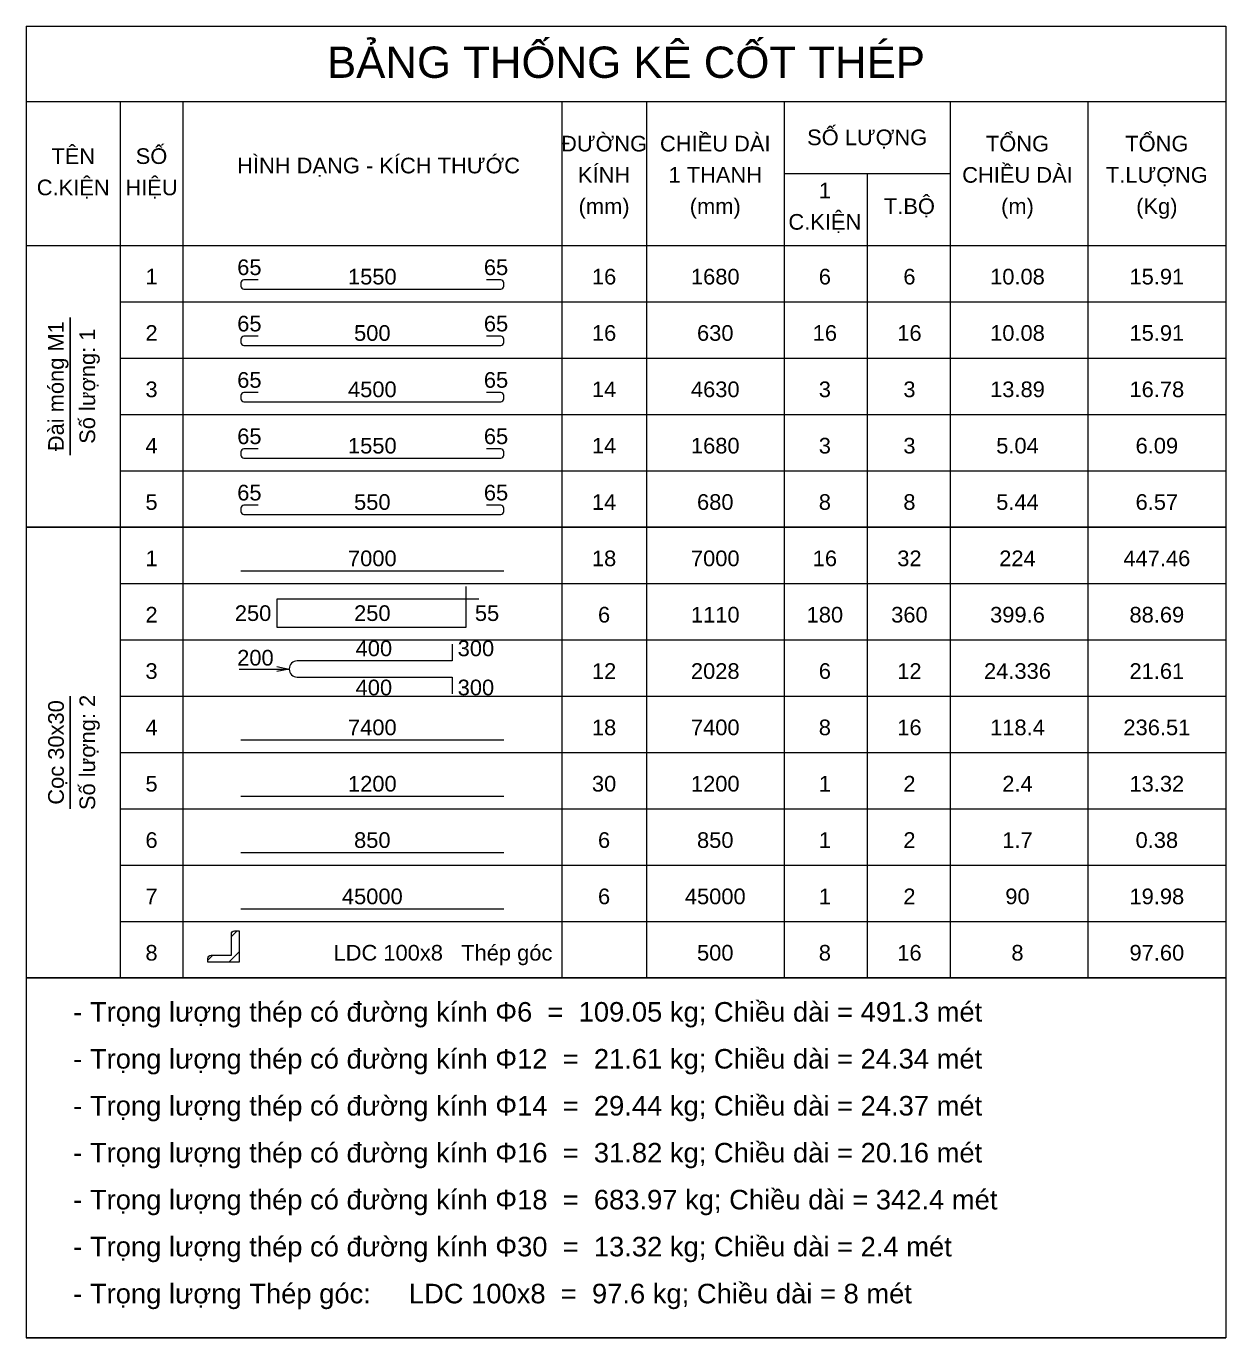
# Model space of a CAD drawing. Header units: inches. Extents: x -995865 to -814036, y 3430062 to 3602072.
# Drawn here: x -849672 to -830522, y 3432900 to 3453850 of the extents above; entities that cross this region are included whole.
import ezdxf
from ezdxf.enums import TextEntityAlignment as Align

# ---------------------------------------------------------------- set-up
doc = ezdxf.new("R2010")
doc.units = ezdxf.units.IN
doc.header["$LTSCALE"] = 2.8
doc.header["$MEASUREMENT"] = 0
doc.linetypes.add('HIDDENX2', pattern=[0.75, 0.5, -0.25])
for name, color, linetype, lineweight in [('Bao', 2, 'Continuous', 0), ('NetMo', 9, 'HIDDENX2', 0), ('Steel', 4, 'Continuous', 0), ('TextThep', 7, 'Continuous', 0)]:
    doc.layers.add(name, color=color, linetype=linetype, lineweight=lineweight)
doc.layers.add('text', color=3, linetype='Continuous')
doc.styles.add('Hoa', font='microsslv.ttf')
doc.styles.add('Thuong', font='microsslv.ttf')

msp = doc.modelspace()

# ---------------------------------------------------------------- hatches: boundary and pattern name
at = {"layer": 'TextThep'}
h = msp.add_hatch(dxfattribs=at)
h.set_pattern_fill('_USER', color=253, scale=258.24197, angle=45, style=0, pattern_type=0)
h.set_pattern_definition([(45, (-849672.26, 4496599.8), (-182.60465, 182.60465), [])])
h.paths.add_polyline_path([(-846272.3, 3439399.8), (-846272.3, 3438899.8), (-846772.3, 3438899.8), (-846772.3, 3438962.3, -0.4142136), (-846722.3, 3439012.3), (-846397.3, 3439012.3), (-846397.3, 3439349.8, -0.4142136), (-846347.3, 3439399.8)], flags=0)

# ---------------------------------------------------------------- linework, layer by layer
at = {"layer": 'Bao'}
for p, q in [((-849672.3, 3453849.8), (-830522.3, 3453849.8)), ((-849672.3, 3453849.8), (-849672.3, 3432899.8)), ((-830522.3, 3453849.8), (-830522.3, 3432899.8)), ((-849672.3, 3452649.8), (-830522.3, 3452649.8)), ((-848172.3, 3452649.8), (-848172.3, 3438649.8)), ((-847172.3, 3452649.8), (-847172.3, 3438649.8)), ((-841122.3, 3452649.8), (-841122.3, 3438649.8)), ((-839772.3, 3452649.8), (-839772.3, 3438649.8)), ((-837572.3, 3452649.8), (-837572.3, 3438649.8)), ((-834922.3, 3452649.8), (-834922.3, 3438649.8)), ((-832722.3, 3452649.8), (-832722.3, 3438649.8)), ((-837572.3, 3451499.8), (-834922.3, 3451499.8)), ((-836247.3, 3451499.8), (-836247.3, 3438649.8)), ((-849672.3, 3450349.8), (-830522.3, 3450349.8))]:
    msp.add_line(p, q, dxfattribs=at)
at = {"layer": 'NetMo'}
for p, q in [((-848172.3, 3449449.8), (-830522.3, 3449449.8)), ((-848172.3, 3448549.8), (-830522.3, 3448549.8)), ((-848172.3, 3447649.8), (-830522.3, 3447649.8)), ((-848172.3, 3446749.8), (-830522.3, 3446749.8)), ((-848172.3, 3445849.8), (-830522.3, 3445849.8)), ((-848172.3, 3444949.8), (-830522.3, 3444949.8)), ((-848172.3, 3444049.8), (-830522.3, 3444049.8)), ((-848172.3, 3443149.8), (-830522.3, 3443149.8)), ((-848172.3, 3442249.8), (-830522.3, 3442249.8)), ((-848172.3, 3441349.8), (-830522.3, 3441349.8)), ((-848172.3, 3440449.8), (-830522.3, 3440449.8)), ((-848172.3, 3439549.8), (-830522.3, 3439549.8)), ((-848172.3, 3438649.8), (-830522.3, 3438649.8))]:
    msp.add_line(p, q, dxfattribs=at)
at = {"layer": 'Steel'}
for points in [[(-845972.3, 3449799.8), (-846197.3, 3449799.8, 0.4142136), (-846247.3, 3449749.8), (-846247.3, 3449699.8, 0.4142136), (-846197.3, 3449649.8), (-842097.3, 3449649.8, 0.4142136), (-842047.3, 3449699.8), (-842047.3, 3449749.8, 0.4142136), (-842097.3, 3449799.8), (-842322.3, 3449799.8)], [(-845972.3, 3448899.8), (-846197.3, 3448899.8, 0.4142136), (-846247.3, 3448849.8), (-846247.3, 3448799.8, 0.4142136), (-846197.3, 3448749.8), (-842097.3, 3448749.8, 0.4142136), (-842047.3, 3448799.8), (-842047.3, 3448849.8, 0.4142136), (-842097.3, 3448899.8), (-842322.3, 3448899.8)], [(-845972.3, 3447999.8), (-846197.3, 3447999.8, 0.4142136), (-846247.3, 3447949.8), (-846247.3, 3447899.8, 0.4142136), (-846197.3, 3447849.8), (-842097.3, 3447849.8, 0.4142136), (-842047.3, 3447899.8), (-842047.3, 3447949.8, 0.4142136), (-842097.3, 3447999.8), (-842322.3, 3447999.8)], [(-845972.3, 3447099.8), (-846197.3, 3447099.8, 0.4142136), (-846247.3, 3447049.8), (-846247.3, 3446999.8, 0.4142136), (-846197.3, 3446949.8), (-842097.3, 3446949.8, 0.4142136), (-842047.3, 3446999.8), (-842047.3, 3447049.8, 0.4142136), (-842097.3, 3447099.8), (-842322.3, 3447099.8)], [(-845972.3, 3446199.8), (-846197.3, 3446199.8, 0.4142136), (-846247.3, 3446149.8), (-846247.3, 3446099.8, 0.4142136), (-846197.3, 3446049.8), (-842097.3, 3446049.8, 0.4142136), (-842047.3, 3446099.8), (-842047.3, 3446149.8, 0.4142136), (-842097.3, 3446199.8), (-842322.3, 3446199.8)], [(-842872.3, 3443977.3), (-842872.3, 3443712.3), (-845347.3, 3443712.3, 0.4142136), (-845472.3, 3443587.3), (-845472.3, 3443577.3, 0.4142136), (-845347.3, 3443452.3), (-842872.3, 3443452.3), (-842872.3, 3443187.3)]]:
    msp.add_lwpolyline(points, format="xyb", dxfattribs=at)
for points in [[(-846247.3, 3445149.8), (-842047.3, 3445149.8)], [(-842447.3, 3444699.8), (-845672.3, 3444699.8), (-845672.3, 3444249.8), (-842647.3, 3444249.8), (-842647.3, 3444899.8)], [(-846272.3, 3443582.3), (-845472.3, 3443582.3)], [(-845672.3, 3443622.3), (-845472.3, 3443582.3), (-845672.3, 3443542.3)], [(-846247.3, 3442449.8), (-842047.3, 3442449.8)], [(-846247.3, 3441549.8), (-842047.3, 3441549.8)], [(-846247.3, 3440649.8), (-842047.3, 3440649.8)], [(-846247.3, 3439749.8), (-842047.3, 3439749.8)]]:
    msp.add_lwpolyline(points, dxfattribs=at)
at = {"layer": 'text'}
for p, q in [((-848972.3, 3446999.8), (-848972.3, 3449199.8)), ((-849672.3, 3445849.8), (-830522.3, 3445849.8)), ((-848972.3, 3441349.8), (-848972.3, 3443149.8)), ((-849672.3, 3438649.8), (-830522.3, 3438649.8)), ((-849672.3, 3438649.8), (-830522.3, 3438649.8)), ((-849672.3, 3432899.8), (-830522.3, 3432899.8)), ((-849672.3, 3432899.8), (-830522.3, 3432899.8))]:
    msp.add_line(p, q, dxfattribs=at)
at = {"layer": 'TextThep', "color": 4}
msp.add_lwpolyline([(-846272.3, 3439399.8), (-846272.3, 3438899.8), (-846772.3, 3438899.8), (-846772.3, 3438962.3, -0.4142136), (-846722.3, 3439012.3), (-846397.3, 3439012.3), (-846397.3, 3439349.8, -0.4142136), (-846347.3, 3439399.8), (-846272.3, 3439399.8)], format="xyb", dxfattribs=at)

# ---------------------------------------------------------------- texts
at = {"layer": 'text', "color": 4, "style": 'Hoa'}
msp.add_text('BẢNG THỐNG KÊ CỐT THÉP', height=500, dxfattribs=at).set_placement((-840097.3, 3453024.8), align=Align.CENTER)
at = {"layer": 'text'}
for s, style, p in [('ĐƯỜNG', 'Hoa', (-840447.3, 3451849.8)), ('CHIỀU DÀI', 'Hoa', (-838672.3, 3451849.8)), ('SỐ LƯỢNG', 'Hoa', (-836247.3, 3451949.8)), ('TỔNG', 'Hoa', (-833847.3, 3451849.8)), ('TỔNG', 'Hoa', (-831622.3, 3451849.8)), ('TÊN', 'Hoa', (-848922.3, 3451649.8)), ('SỐ', 'Hoa', (-847672.3, 3451649.8)), ('HÌNH DẠNG - KÍCH THƯỚC', 'Hoa', (-844047.3, 3451499.8)), ('KÍNH', 'Hoa', (-840447.3, 3451349.8)), ('1 THANH', 'Hoa', (-838672.3, 3451349.8)), ('CHIỀU DÀI', 'Hoa', (-833847.3, 3451349.8)), ('T.LƯỢNG', 'Hoa', (-831622.3, 3451349.8)), ('C.KIỆN', 'Hoa', (-848922.3, 3451149.8)), ('HIỆU', 'Hoa', (-847672.3, 3451149.8)), ('1', 'Hoa', (-836922.3, 3451099.8)), ('(mm)', 'Thuong', (-840447.3, 3450849.8)), ('(mm)', 'Thuong', (-838672.3, 3450849.8)), ('T.BỘ', 'Hoa', (-835572.3, 3450849.8)), ('(m)', 'Thuong', (-833847.3, 3450849.8)), ('(Kg)', 'Thuong', (-831622.3, 3450849.8)), ('C.KIỆN', 'Hoa', (-836922.3, 3450599.8))]:
    msp.add_text(s, height=250, dxfattribs=dict(at, style=style)).set_placement(p, align=Align.CENTER)
at = {"layer": 'text', "style": 'Hoa'}
for s, p in [('Đài móng M1', (-849072.3, 3448099.8)), ('Số lượng: 1', (-848572.3, 3448099.8)), ('Số lượng: 2', (-848572.3, 3442249.8)), ('Cọc 30x30', (-849072.3, 3442249.8))]:
    msp.add_text(s, height=250, rotation=90.00021, dxfattribs=at).set_placement(p, align=Align.CENTER)
for s, p in [('- Trọng lượng thép có đường kính Φ6  =  109.05 kg; Chiều dài = 491.3 mét', (-848922.3, 3437949.8)), ('- Trọng lượng thép có đường kính Φ12  =  21.61 kg; Chiều dài = 24.34 mét', (-848922.3, 3437199.8)), ('- Trọng lượng thép có đường kính Φ14  =  29.44 kg; Chiều dài = 24.37 mét', (-848922.3, 3436449.8)), ('- Trọng lượng thép có đường kính Φ16  =  31.82 kg; Chiều dài = 20.16 mét', (-848922.3, 3435699.8)), ('- Trọng lượng thép có đường kính Φ18  =  683.97 kg; Chiều dài = 342.4 mét', (-848922.3, 3434949.8)), ('- Trọng lượng thép có đường kính Φ30  =  13.32 kg; Chiều dài = 2.4 mét', (-848922.3, 3434199.8)), ('- Trọng lượng Thép góc:     LDC 100x8  =  97.6 kg; Chiều dài = 8 mét', (-848922.3, 3433449.8))]:
    msp.add_text(s, height=312.5, dxfattribs=at).set_placement(p)
at = {"layer": 'TextThep', "style": 'Hoa'}
for s, p in [('65', (-846109.8, 3449799.8)), ('65', (-842172.3, 3449799.8)), ('1', (-847672.3, 3449649.8)), ('1550', (-844147.3, 3449649.8)), ('16', (-840447.3, 3449649.8)), ('65', (-846109.8, 3448899.8)), ('65', (-842172.3, 3448899.8)), ('2', (-847672.3, 3448749.8)), ('500', (-844147.3, 3448749.8)), ('16', (-840447.3, 3448749.8)), ('3', (-847672.3, 3447849.8)), ('65', (-846109.8, 3447999.8)), ('4500', (-844147.3, 3447849.8)), ('65', (-842172.3, 3447999.8)), ('14', (-840447.3, 3447849.8)), ('65', (-846109.8, 3447099.8)), ('65', (-842172.3, 3447099.8)), ('4', (-847672.3, 3446949.8)), ('1550', (-844147.3, 3446949.8)), ('14', (-840447.3, 3446949.8)), ('65', (-846109.8, 3446199.8)), ('65', (-842172.3, 3446199.8)), ('5', (-847672.3, 3446049.8)), ('550', (-844147.3, 3446049.8)), ('14', (-840447.3, 3446049.8)), ('1', (-847672.3, 3445149.8)), ('7000', (-844147.3, 3445149.8)), ('18', (-840447.3, 3445149.8)), ('7000', (-838672.3, 3445149.8)), ('16', (-836922.3, 3445149.8)), ('32', (-835572.3, 3445149.8)), ('224', (-833847.3, 3445149.8)), ('447.46', (-831622.3, 3445149.8)), ('250', (-844147.3, 3444274.8)), ('2', (-847672.3, 3444249.8)), ('6', (-840447.3, 3444249.8)), ('400', (-844122.3, 3443712.3)), ('3', (-847672.3, 3443349.8)), ('12', (-840447.3, 3443349.8)), ('4', (-847672.3, 3442449.8)), ('7400', (-844147.3, 3442449.8)), ('18', (-840447.3, 3442449.8)), ('7400', (-838672.3, 3442449.8)), ('8', (-836922.3, 3442449.8)), ('16', (-835572.3, 3442449.8)), ('118.4', (-833847.3, 3442449.8)), ('236.51', (-831622.3, 3442449.8)), ('1200', (-844147.3, 3441549.8)), ('30', (-840447.3, 3441549.8)), ('1200', (-838672.3, 3441549.8)), ('2', (-835572.3, 3441549.8)), ('2.4', (-833847.3, 3441549.8)), ('13.32', (-831622.3, 3441549.8)), ('5', (-847672.3, 3441549.8)), ('1', (-836922.3, 3441549.8)), ('6', (-847672.3, 3440649.8)), ('850', (-844147.3, 3440649.8)), ('6', (-840447.3, 3440649.8)), ('850', (-838672.3, 3440649.8)), ('1', (-836922.3, 3440649.8)), ('2', (-835572.3, 3440649.8)), ('1.7', (-833847.3, 3440649.8)), ('0.38', (-831622.3, 3440649.8)), ('7', (-847672.3, 3439749.8)), ('45000', (-844147.3, 3439749.8)), ('6', (-840447.3, 3439749.8)), ('45000', (-838672.3, 3439749.8)), ('1', (-836922.3, 3439749.8)), ('2', (-835572.3, 3439749.8)), ('90', (-833847.3, 3439749.8)), ('19.98', (-831622.3, 3439749.8)), ('8', (-847672.3, 3438849.8))]:
    msp.add_text(s, height=250, dxfattribs=at).set_placement(p, align=Align.BOTTOM_CENTER)
at = {"layer": 'TextThep', "color": 7, "style": 'Hoa'}
for s, p in [('1680', (-838672.3, 3449649.8)), ('6', (-836922.3, 3449649.8)), ('6', (-835572.3, 3449649.8)), ('10.08', (-833847.3, 3449649.8)), ('15.91', (-831622.3, 3449649.8)), ('630', (-838672.3, 3448749.8)), ('16', (-836922.3, 3448749.8)), ('16', (-835572.3, 3448749.8)), ('10.08', (-833847.3, 3448749.8)), ('15.91', (-831622.3, 3448749.8)), ('4630', (-838672.3, 3447849.8)), ('3', (-836922.3, 3447849.8)), ('3', (-835572.3, 3447849.8)), ('13.89', (-833847.3, 3447849.8)), ('16.78', (-831622.3, 3447849.8)), ('1680', (-838672.3, 3446949.8)), ('3', (-836922.3, 3446949.8)), ('3', (-835572.3, 3446949.8)), ('5.04', (-833847.3, 3446949.8)), ('6.09', (-831622.3, 3446949.8)), ('680', (-838672.3, 3446049.8)), ('8', (-836922.3, 3446049.8)), ('8', (-835572.3, 3446049.8)), ('5.44', (-833847.3, 3446049.8)), ('6.57', (-831622.3, 3446049.8)), ('1110', (-838672.3, 3444249.8)), ('180', (-836922.3, 3444249.8)), ('360', (-835572.3, 3444249.8)), ('399.6', (-833847.3, 3444249.8)), ('88.69', (-831622.3, 3444249.8)), ('2028', (-838672.3, 3443349.8)), ('6', (-836922.3, 3443349.8)), ('12', (-835572.3, 3443349.8)), ('24.336', (-833847.3, 3443349.8)), ('21.61', (-831622.3, 3443349.8)), ('500', (-838672.3, 3438849.8)), ('8', (-836922.3, 3438849.8)), ('16', (-835572.3, 3438849.8)), ('8', (-833847.3, 3438849.8)), ('97.60', (-831622.3, 3438849.8))]:
    msp.add_text(s, height=250, dxfattribs=at).set_placement(p, align=Align.BOTTOM_CENTER)
at = {"layer": 'TextThep', "style": 'Hoa'}
for s, p in [('250', (-845759.8, 3444274.8)), ('200', (-845722.3, 3443562.3))]:
    msp.add_text(s, height=250, dxfattribs=at).set_placement(p, align=Align.BOTTOM_RIGHT)
for s, p in [('55', (-842509.8, 3444274.8)), ('300', (-842784.8, 3443712.3))]:
    msp.add_text(s, height=250, dxfattribs=at).set_placement(p, align=Align.BOTTOM_LEFT)
msp.add_text('400', height=250, dxfattribs=at).set_placement((-844122.3, 3443162.3), align=Align.CENTER)
msp.add_text('300', height=250, dxfattribs=at).set_placement((-842784.8, 3443162.3))
at = {"layer": 'TextThep', "color": 7, "style": 'Hoa'}
msp.add_text('LDC 100x8   Thép góc', height=250, dxfattribs=at).set_placement((-841272.3, 3438849.8), align=Align.BOTTOM_RIGHT)

doc.saveas('drawing.dxf')
